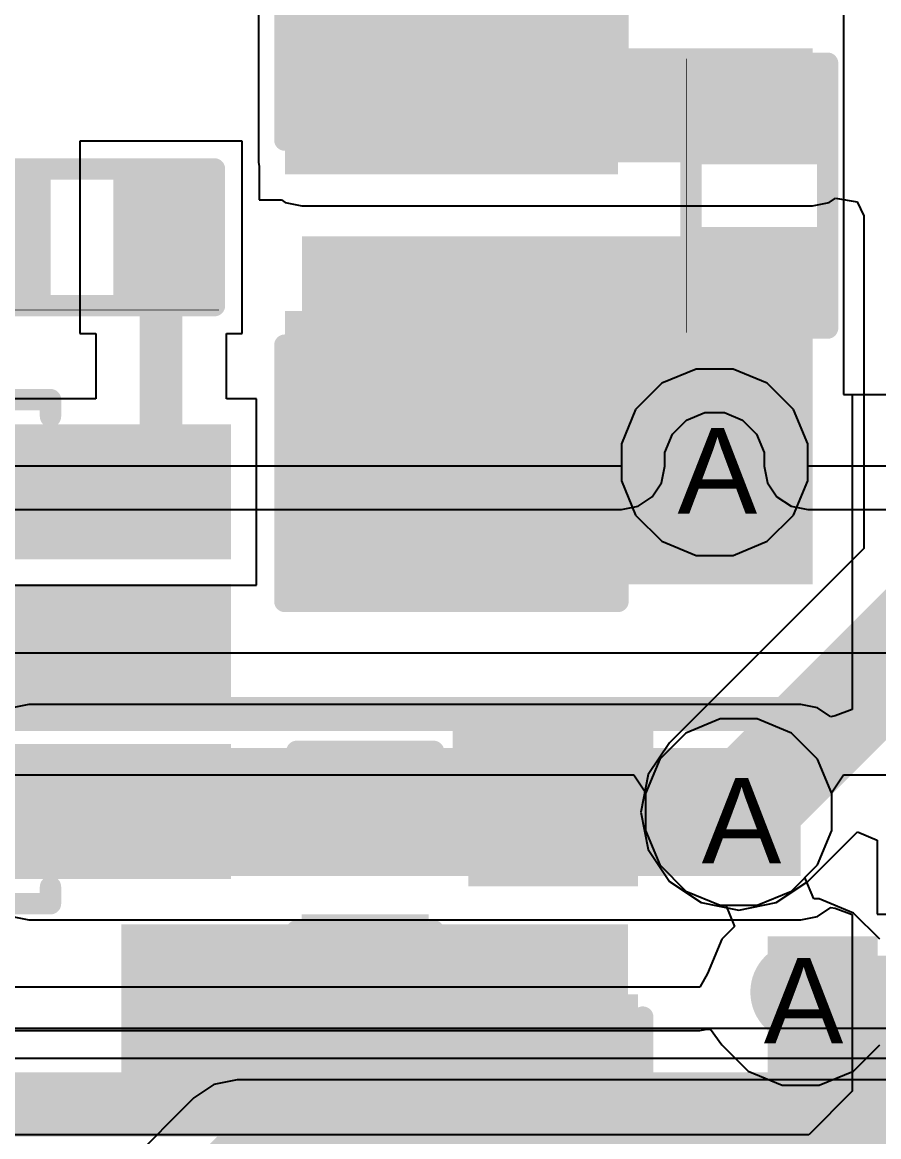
# Model space of a CAD drawing. Header units: inches. Extents: x 0 to 5271, y 0 to 5417.
# Drawn here: x 97.48 to 102.57, y 85.57 to 92.2 of the extents above; entities that cross this region are included whole.
import ezdxf

# ---------------------------------------------------------------- set-up
doc = ezdxf.new("R2010")
doc.units = ezdxf.units.IN
for name, color, linetype in [('Bottom Layer', 5, 'Continuous'), ('Bottom Overlay', 54, 'Continuous'), ('Bottom Paste', 16, 'Continuous'), ('Bottom Solder', 6, 'Continuous'), ('Drill Drawing', 1, 'Continuous'), ('L2_GND1', 16, 'Continuous'), ('L3_SIG1', 76, 'Continuous'), ('L4_PWR', 90, 'Continuous'), ('L5_GND2', 156, 'Continuous'), ('L6_SIG2', 130, 'Continuous'), ('L7_GND3', 216, 'Continuous'), ('Top Layer', 1, 'Continuous'), ('Top Overlay', 2, 'Continuous'), ('Top Paste', 8, 'Continuous'), ('Top Solder', 216, 'Continuous'), ('Via Holes', 16, 'Continuous')]:
    doc.layers.add(name, color=color, linetype=linetype)
doc.styles.add('Arial', font='', dxfattribs={"height": 0.2})
doc.styles.get('Arial').set_extended_font_data('Arial')

# ---------------------------------------------------------------- blocks, each defined once
blk = doc.blocks.new('SOT_23_5_270')
at = {"layer": 'Top Layer'}
for points in [[(-1.85, 1.25), (-0.75, 1.25), (-0.75, 0.65), (-1.85, 0.65)], [(0.75, 1.25), (1.85, 1.25), (1.85, 0.65), (0.75, 0.65)], [(-1.85, 0.3), (-0.75, 0.3), (-0.75, -0.3), (-1.85, -0.3)], [(-1.85, -0.65), (-0.75, -0.65), (-0.75, -1.25), (-1.85, -1.25)], [(0.75, -0.65), (1.85, -0.65), (1.85, -1.25), (0.75, -1.25)]]:
    blk.add_hatch(color=1, dxfattribs=at).paths.add_polyline_path(points)
at = {"layer": 'Top Paste'}
for points in [[(-1.85, 1.25), (-0.75, 1.25), (-0.75, 0.65), (-1.85, 0.65)], [(0.75, 1.25), (1.85, 1.25), (1.85, 0.65), (0.75, 0.65)], [(-1.85, 0.3), (-0.75, 0.3), (-0.75, -0.3), (-1.85, -0.3)], [(-1.85, -0.65), (-0.75, -0.65), (-0.75, -1.25), (-1.85, -1.25)], [(0.75, -0.65), (1.85, -0.65), (1.85, -1.25), (0.75, -1.25)]]:
    blk.add_hatch(color=8, dxfattribs=at).paths.add_polyline_path(points)
at = {"layer": 'Top Solder'}
for points in [[(-1.9516, 1.3516), (-0.6484, 1.3516), (-0.6484, 0.5484), (-1.9516, 0.5484)], [(0.6484, 1.3516), (1.9516, 1.3516), (1.9516, 0.5484), (0.6484, 0.5484)], [(-1.9516, 0.4016), (-0.6484, 0.4016), (-0.6484, -0.4016), (-1.9516, -0.4016)], [(-1.9516, -0.5484), (-0.6484, -0.5484), (-0.6484, -1.3516), (-1.9516, -1.3516)], [(0.6484, -0.5484), (1.9516, -0.5484), (1.9516, -1.3516), (0.6484, -1.3516)]]:
    blk.add_hatch(color=216, dxfattribs=at).paths.add_polyline_path(points)
at = {"layer": 'Top Overlay'}
for points in [[(0.8736, 1.4986, 0.127, 0.127, 0), (-0.879, 1.4986, 0.127, 0.127, 0)], [(-0.879, 1.4986, 0.127, 0.127, 0), (-0.879, 1.3986, 0.127, 0.127, 0)], [(0.8736, 1.4986, 0.127, 0.127, 0), (0.8736, 1.3986, 0.127, 0.127, 0)], [(-2.0066, 0.9398, 0.127, 0.127, 0), (-2.1336, 1.0668, 0.127, 0.127, 0)], [(-2.1336, 1.0668, 0.127, 0.127, 0), (-2.1336, 0.8128, 0.127, 0.127, 0)], [(-2.0066, 0.9398, 0.127, 0.127, 0), (-2.1336, 0.8128, 0.127, 0.127, 0)], [(0.88, 0.44, 0.127, 0.127, 0), (0.88, -0.418, 0.127, 0.127, 0)], [(-0.879, -1.3986, 0.127, 0.127, 0), (-0.879, -1.4986, 0.127, 0.127, 0)], [(0.8736, -1.3986, 0.127, 0.127, 0), (0.8736, -1.4986, 0.127, 0.127, 0)], [(0.8736, -1.4986, 0.127, 0.127, 0), (-0.879, -1.4986, 0.127, 0.127, 0)]]:
    blk.add_lwpolyline(points, format="xyseb", dxfattribs=at)
for points in [[(-0.9108, 1.4986, 0.0635, 0.0635, 1), (-0.8473, 1.4986, 0.0635, 0.0635, 1)], [(-0.9108, 1.4986, 0.0635, 0.0635, 1), (-0.8473, 1.4986, 0.0635, 0.0635, 1)], [(0.8418, 1.4986, 0.0635, 0.0635, 1), (0.9053, 1.4986, 0.0635, 0.0635, 1)], [(0.8418, 1.4986, 0.0635, 0.0635, 1), (0.9053, 1.4986, 0.0635, 0.0635, 1)], [(-0.9108, 1.3986, 0.0635, 0.0635, 1), (-0.8473, 1.3986, 0.0635, 0.0635, 1)], [(0.8418, 1.3986, 0.0635, 0.0635, 1), (0.9053, 1.3986, 0.0635, 0.0635, 1)], [(-2.1654, 1.0668, 0.0635, 0.0635, 1), (-2.1019, 1.0668, 0.0635, 0.0635, 1)], [(-2.1654, 1.0668, 0.0635, 0.0635, 1), (-2.1019, 1.0668, 0.0635, 0.0635, 1)], [(-2.0384, 0.9398, 0.0635, 0.0635, 1), (-1.9749, 0.9398, 0.0635, 0.0635, 1)], [(-2.0384, 0.9398, 0.0635, 0.0635, 1), (-1.9749, 0.9398, 0.0635, 0.0635, 1)], [(-2.1654, 0.8128, 0.0635, 0.0635, 1), (-2.1019, 0.8128, 0.0635, 0.0635, 1)], [(-2.1654, 0.8128, 0.0635, 0.0635, 1), (-2.1019, 0.8128, 0.0635, 0.0635, 1)], [(0.8482, 0.44, 0.0635, 0.0635, 1), (0.9117, 0.44, 0.0635, 0.0635, 1)], [(0.8482, -0.418, 0.0635, 0.0635, 1), (0.9117, -0.418, 0.0635, 0.0635, 1)], [(-0.9108, -1.3986, 0.0635, 0.0635, 1), (-0.8473, -1.3986, 0.0635, 0.0635, 1)], [(0.8418, -1.3986, 0.0635, 0.0635, 1), (0.9053, -1.3986, 0.0635, 0.0635, 1)], [(-0.9108, -1.4986, 0.0635, 0.0635, 1), (-0.8473, -1.4986, 0.0635, 0.0635, 1)], [(-0.9108, -1.4986, 0.0635, 0.0635, 1), (-0.8473, -1.4986, 0.0635, 0.0635, 1)], [(0.8418, -1.4986, 0.0635, 0.0635, 1), (0.9053, -1.4986, 0.0635, 0.0635, 1)], [(0.8418, -1.4986, 0.0635, 0.0635, 1), (0.9053, -1.4986, 0.0635, 0.0635, 1)]]:
    blk.add_lwpolyline(points, format="xyseb", close=True, dxfattribs=at)
blk = doc.blocks.new('RES_0402_278')
at = {"layer": 'Top Layer'}
for points in [[(-0.6985, -0.3175), (-0.6985, 0.3175), (-0.2413, 0.3175), (-0.2413, -0.3175)], [(0.2413, -0.3175), (0.2413, 0.3175), (0.6985, 0.3175), (0.6985, -0.3175)]]:
    blk.add_hatch(color=1, dxfattribs=at).paths.add_polyline_path(points)
at = {"layer": 'Top Paste'}
for points in [[(-0.6985, -0.3175), (-0.6985, 0.3175), (-0.2413, 0.3175), (-0.2413, -0.3175)], [(0.2413, -0.3175), (0.2413, 0.3175), (0.6985, 0.3175), (0.6985, -0.3175)]]:
    blk.add_hatch(color=8, dxfattribs=at).paths.add_polyline_path(points)
at = {"layer": 'Top Solder'}
for points in [[(-0.7535, -0.3725), (-0.7535, 0.3725), (-0.1863, 0.3725), (-0.1863, -0.3725)], [(0.1863, -0.3725), (0.1863, 0.3725), (0.7535, 0.3725), (0.7535, -0.3725)]]:
    blk.add_hatch(color=216, dxfattribs=at).paths.add_polyline_path(points)
at = {"layer": 'Top Overlay'}
for points in [[(-0.7874, -0.4064, 0.127, 0.127, 0), (-0.7874, 0.4064, 0.127, 0.127, 0)], [(-0.7874, 0.4064, 0.127, 0.127, 0), (0.7874, 0.4064, 0.127, 0.127, 0)], [(0.7874, -0.4064, 0.127, 0.127, 0), (0.7874, 0.4064, 0.127, 0.127, 0)], [(-0.7874, -0.4064, 0.127, 0.127, 0), (0.7874, -0.4064, 0.127, 0.127, 0)], [(-0.8128, -0.4318, 0.00323, 0.00323, 0), (0.8128, -0.4318, 0.00323, 0.00323, 0)]]:
    blk.add_lwpolyline(points, format="xyseb", dxfattribs=at)
for points in [[(-0.8191, 0.4064, 0.0635, 0.0635, 1), (-0.7556, 0.4064, 0.0635, 0.0635, 1)], [(-0.8191, 0.4064, 0.0635, 0.0635, 1), (-0.7556, 0.4064, 0.0635, 0.0635, 1)], [(0.7557, 0.4064, 0.0635, 0.0635, 1), (0.8192, 0.4064, 0.0635, 0.0635, 1)], [(0.7557, 0.4064, 0.0635, 0.0635, 1), (0.8192, 0.4064, 0.0635, 0.0635, 1)], [(-0.8191, -0.4064, 0.0635, 0.0635, 1), (-0.7556, -0.4064, 0.0635, 0.0635, 1)], [(-0.8191, -0.4064, 0.0635, 0.0635, 1), (-0.7556, -0.4064, 0.0635, 0.0635, 1)], [(0.7557, -0.4064, 0.0635, 0.0635, 1), (0.8192, -0.4064, 0.0635, 0.0635, 1)], [(0.7557, -0.4064, 0.0635, 0.0635, 1), (0.8192, -0.4064, 0.0635, 0.0635, 1)], [(-0.8136, -0.4318, 0.00161, 0.00161, 1), (-0.812, -0.4318, 0.00161, 0.00161, 1)], [(0.812, -0.4318, 0.00161, 0.00161, 1), (0.8136, -0.4318, 0.00161, 0.00161, 1)]]:
    blk.add_lwpolyline(points, format="xyseb", close=True, dxfattribs=at)
blk = doc.blocks.new('CAP_0402_321')
at = {"layer": 'Top Layer'}
for points in [[(-0.6985, -0.3175), (-0.6985, 0.3175), (-0.2413, 0.3175), (-0.2413, -0.3175)], [(0.2413, -0.3175), (0.2413, 0.3175), (0.6985, 0.3175), (0.6985, -0.3175)]]:
    blk.add_hatch(color=1, dxfattribs=at).paths.add_polyline_path(points)
at = {"layer": 'Top Paste'}
for points in [[(-0.6985, -0.3175), (-0.6985, 0.3175), (-0.2413, 0.3175), (-0.2413, -0.3175)], [(0.2413, -0.3175), (0.2413, 0.3175), (0.6985, 0.3175), (0.6985, -0.3175)]]:
    blk.add_hatch(color=8, dxfattribs=at).paths.add_polyline_path(points)
at = {"layer": 'Top Solder'}
for points in [[(-0.7585, -0.3775), (-0.7585, 0.3775), (-0.1813, 0.3775), (-0.1813, -0.3775)], [(0.1813, -0.3775), (0.1813, 0.3775), (0.7585, 0.3775), (0.7585, -0.3775)]]:
    blk.add_hatch(color=216, dxfattribs=at).paths.add_polyline_path(points)
at = {"layer": 'Top Overlay'}
for points in [[(-0.7874, 0.4064, 0.127, 0.127, 0), (-0.2794, 0.4064, 0.127, 0.127, 0)], [(-0.7874, 0.4064, 0.127, 0.127, 0), (-0.7874, -0.4064, 0.127, 0.127, 0)], [(0.2794, 0.4064, 0.127, 0.127, 0), (0.7874, 0.4064, 0.127, 0.127, 0)], [(0.7874, 0.4064, 0.127, 0.127, 0), (0.7874, -0.4064, 0.127, 0.127, 0)], [(-0.7874, -0.4064, 0.127, 0.127, 0), (-0.2794, -0.4064, 0.127, 0.127, 0)], [(0.2794, -0.4064, 0.127, 0.127, 0), (0.7874, -0.4064, 0.127, 0.127, 0)]]:
    blk.add_lwpolyline(points, format="xyseb", dxfattribs=at)
for points in [[(-0.8192, 0.4064, 0.0635, 0.0635, 1), (-0.7557, 0.4064, 0.0635, 0.0635, 1)], [(-0.8192, 0.4064, 0.0635, 0.0635, 1), (-0.7557, 0.4064, 0.0635, 0.0635, 1)], [(-0.3112, 0.4064, 0.0635, 0.0635, 1), (-0.2477, 0.4064, 0.0635, 0.0635, 1)], [(0.2476, 0.4064, 0.0635, 0.0635, 1), (0.3111, 0.4064, 0.0635, 0.0635, 1)], [(0.7556, 0.4064, 0.0635, 0.0635, 1), (0.8191, 0.4064, 0.0635, 0.0635, 1)], [(0.7556, 0.4064, 0.0635, 0.0635, 1), (0.8191, 0.4064, 0.0635, 0.0635, 1)], [(-0.8192, -0.4064, 0.0635, 0.0635, 1), (-0.7557, -0.4064, 0.0635, 0.0635, 1)], [(-0.8192, -0.4064, 0.0635, 0.0635, 1), (-0.7557, -0.4064, 0.0635, 0.0635, 1)], [(-0.3112, -0.4064, 0.0635, 0.0635, 1), (-0.2477, -0.4064, 0.0635, 0.0635, 1)], [(0.2476, -0.4064, 0.0635, 0.0635, 1), (0.3111, -0.4064, 0.0635, 0.0635, 1)], [(0.7556, -0.4064, 0.0635, 0.0635, 1), (0.8191, -0.4064, 0.0635, 0.0635, 1)], [(0.7556, -0.4064, 0.0635, 0.0635, 1), (0.8191, -0.4064, 0.0635, 0.0635, 1)]]:
    blk.add_lwpolyline(points, format="xyseb", close=True, dxfattribs=at)
blk = doc.blocks.new('C___0603_322')
at = {"layer": 'Top Layer'}
for points in [[(-0.381, 0.4445), (-0.381, -0.4445), (-1.143, -0.4445), (-1.143, 0.4445)], [(1.143, 0.4445), (1.143, -0.4445), (0.381, -0.4445), (0.381, 0.4445)]]:
    blk.add_hatch(color=1, dxfattribs=at).paths.add_polyline_path(points)
at = {"layer": 'Top Paste'}
for points in [[(-0.381, 0.4445), (-0.381, -0.4445), (-1.143, -0.4445), (-1.143, 0.4445)], [(1.143, 0.4445), (1.143, -0.4445), (0.381, -0.4445), (0.381, 0.4445)]]:
    blk.add_hatch(color=8, dxfattribs=at).paths.add_polyline_path(points)
at = {"layer": 'Top Solder'}
for points in [[(-0.321, 0.5045), (-0.321, -0.5045), (-1.203, -0.5045), (-1.203, 0.5045)], [(1.203, 0.5045), (1.203, -0.5045), (0.321, -0.5045), (0.321, 0.5045)]]:
    blk.add_hatch(color=216, dxfattribs=at).paths.add_polyline_path(points)
at = {"layer": 'Top Overlay'}
for points in [[(-1.2446, 0.5334, 0.127, 0.127, 0), (-0.4572, 0.5334, 0.127, 0.127, 0)], [(-1.2446, 0.5334, 0.127, 0.127, 0), (-1.2446, -0.5334, 0.127, 0.127, 0)], [(0.4572, 0.5334, 0.127, 0.127, 0), (1.2446, 0.5334, 0.127, 0.127, 0)], [(1.2446, 0.5334, 0.127, 0.127, 0), (1.2446, -0.5334, 0.127, 0.127, 0)], [(-1.2446, -0.5334, 0.127, 0.127, 0), (-0.4572, -0.5334, 0.127, 0.127, 0)], [(0.4572, -0.5334, 0.127, 0.127, 0), (1.2446, -0.5334, 0.127, 0.127, 0)]]:
    blk.add_lwpolyline(points, format="xyseb", dxfattribs=at)
for points in [[(-1.2763, 0.5334, 0.0635, 0.0635, 1), (-1.2128, 0.5334, 0.0635, 0.0635, 1)], [(-1.2763, 0.5334, 0.0635, 0.0635, 1), (-1.2128, 0.5334, 0.0635, 0.0635, 1)], [(-0.4889, 0.5334, 0.0635, 0.0635, 1), (-0.4254, 0.5334, 0.0635, 0.0635, 1)], [(0.4255, 0.5334, 0.0635, 0.0635, 1), (0.489, 0.5334, 0.0635, 0.0635, 1)], [(1.2129, 0.5334, 0.0635, 0.0635, 1), (1.2764, 0.5334, 0.0635, 0.0635, 1)], [(1.2129, 0.5334, 0.0635, 0.0635, 1), (1.2764, 0.5334, 0.0635, 0.0635, 1)], [(-1.2763, -0.5334, 0.0635, 0.0635, 1), (-1.2128, -0.5334, 0.0635, 0.0635, 1)], [(-1.2763, -0.5334, 0.0635, 0.0635, 1), (-1.2128, -0.5334, 0.0635, 0.0635, 1)], [(-0.4889, -0.5334, 0.0635, 0.0635, 1), (-0.4254, -0.5334, 0.0635, 0.0635, 1)], [(0.4255, -0.5334, 0.0635, 0.0635, 1), (0.489, -0.5334, 0.0635, 0.0635, 1)], [(1.2129, -0.5334, 0.0635, 0.0635, 1), (1.2764, -0.5334, 0.0635, 0.0635, 1)], [(1.2129, -0.5334, 0.0635, 0.0635, 1), (1.2764, -0.5334, 0.0635, 0.0635, 1)]]:
    blk.add_lwpolyline(points, format="xyseb", close=True, dxfattribs=at)
blk = doc.blocks.new('RES_0402_B_488')
at = {"layer": 'Bottom Layer'}
for points in [[(-0.2413, 0.3175), (-0.2413, -0.3175), (-0.6985, -0.3175), (-0.6985, 0.3175)], [(0.6985, 0.3175), (0.6985, -0.3175), (0.2413, -0.3175), (0.2413, 0.3175)]]:
    blk.add_hatch(color=5, dxfattribs=at).paths.add_polyline_path(points)
at = {"layer": 'Bottom Paste'}
for points in [[(-0.2413, 0.3175), (-0.2413, -0.3175), (-0.6985, -0.3175), (-0.6985, 0.3175)], [(0.6985, 0.3175), (0.6985, -0.3175), (0.2413, -0.3175), (0.2413, 0.3175)]]:
    blk.add_hatch(color=16, dxfattribs=at).paths.add_polyline_path(points)
at = {"layer": 'Bottom Solder'}
for points in [[(-0.1863, 0.3725), (-0.1863, -0.3725), (-0.7535, -0.3725), (-0.7535, 0.3725)], [(0.7535, 0.3725), (0.7535, -0.3725), (0.1863, -0.3725), (0.1863, 0.3725)]]:
    blk.add_hatch(color=6, dxfattribs=at).paths.add_polyline_path(points)
at = {"layer": 'Bottom Overlay'}
for points in [[(-0.7874, 0.4064, 0.127, 0.127, 0), (0.7874, 0.4064, 0.127, 0.127, 0)], [(-0.7874, 0.4064, 0.127, 0.127, 0), (-0.7874, -0.4064, 0.127, 0.127, 0)], [(0.7874, 0.4064, 0.127, 0.127, 0), (0.7874, -0.4064, 0.127, 0.127, 0)], [(-0.8128, 0.4318, 0.00323, 0.00323, 0), (0.8128, 0.4318, 0.00323, 0.00323, 0)], [(-0.7874, -0.4064, 0.127, 0.127, 0), (0.7874, -0.4064, 0.127, 0.127, 0)]]:
    blk.add_lwpolyline(points, format="xyseb", dxfattribs=at)
for points in [[(-0.8192, 0.4064, 0.0635, 0.0635, 1), (-0.7557, 0.4064, 0.0635, 0.0635, 1)], [(-0.8192, 0.4064, 0.0635, 0.0635, 1), (-0.7557, 0.4064, 0.0635, 0.0635, 1)], [(0.7556, 0.4064, 0.0635, 0.0635, 1), (0.8191, 0.4064, 0.0635, 0.0635, 1)], [(0.7556, 0.4064, 0.0635, 0.0635, 1), (0.8191, 0.4064, 0.0635, 0.0635, 1)], [(-0.8136, 0.4318, 0.00161, 0.00161, 1), (-0.812, 0.4318, 0.00161, 0.00161, 1)], [(0.812, 0.4318, 0.00161, 0.00161, 1), (0.8136, 0.4318, 0.00161, 0.00161, 1)], [(-0.8192, -0.4064, 0.0635, 0.0635, 1), (-0.7557, -0.4064, 0.0635, 0.0635, 1)], [(-0.8192, -0.4064, 0.0635, 0.0635, 1), (-0.7557, -0.4064, 0.0635, 0.0635, 1)], [(0.7556, -0.4064, 0.0635, 0.0635, 1), (0.8191, -0.4064, 0.0635, 0.0635, 1)], [(0.7556, -0.4064, 0.0635, 0.0635, 1), (0.8191, -0.4064, 0.0635, 0.0635, 1)]]:
    blk.add_lwpolyline(points, format="xyseb", close=True, dxfattribs=at)
blk = doc.blocks.new('CAP_1206_B_633')
at = {"layer": 'Bottom Layer'}
for points in [[(-2.032, 0.889), (-0.508, 0.889), (-0.508, -0.889), (-2.032, -0.889)], [(0.508, 0.889), (2.032, 0.889), (2.032, -0.889), (0.508, -0.889)]]:
    blk.add_hatch(color=5, dxfattribs=at).paths.add_polyline_path(points)
at = {"layer": 'Bottom Paste'}
for points in [[(-2.032, 0.889), (-0.508, 0.889), (-0.508, -0.889), (-2.032, -0.889)], [(0.508, 0.889), (2.032, 0.889), (2.032, -0.889), (0.508, -0.889)]]:
    blk.add_hatch(color=16, dxfattribs=at).paths.add_polyline_path(points)
at = {"layer": 'Bottom Solder'}
for points in [[(-2.1336, 0.9906), (-0.4064, 0.9906), (-0.4064, -0.9906), (-2.1336, -0.9906)], [(0.4064, 0.9906), (2.1336, 0.9906), (2.1336, -0.9906), (0.4064, -0.9906)]]:
    blk.add_hatch(color=6, dxfattribs=at).paths.add_polyline_path(points)
at = {"layer": 'Bottom Overlay'}
for points in [[(-2.1336, 0.9906, 0.127, 0.127, 0), (-2.1336, -0.9906, 0.127, 0.127, 0)], [(-2.1336, 0.9906, 0.127, 0.127, 0), (-0.6096, 0.9906, 0.127, 0.127, 0)], [(0.6096, 0.9906, 0.127, 0.127, 0), (2.1336, 0.9906, 0.127, 0.127, 0)], [(2.1336, 0.9906, 0.127, 0.127, 0), (2.1336, -0.9906, 0.127, 0.127, 0)], [(-2.1336, -0.9906, 0.127, 0.127, 0), (-0.6096, -0.9906, 0.127, 0.127, 0)], [(0.6096, -0.9906, 0.127, 0.127, 0), (2.1336, -0.9906, 0.127, 0.127, 0)]]:
    blk.add_lwpolyline(points, format="xyseb", dxfattribs=at)
for points in [[(-2.1654, 0.9906, 0.0635, 0.0635, 1), (-2.1019, 0.9906, 0.0635, 0.0635, 1)], [(-2.1654, 0.9906, 0.0635, 0.0635, 1), (-2.1019, 0.9906, 0.0635, 0.0635, 1)], [(-0.6414, 0.9906, 0.0635, 0.0635, 1), (-0.5779, 0.9906, 0.0635, 0.0635, 1)], [(0.5778, 0.9906, 0.0635, 0.0635, 1), (0.6413, 0.9906, 0.0635, 0.0635, 1)], [(2.1018, 0.9906, 0.0635, 0.0635, 1), (2.1653, 0.9906, 0.0635, 0.0635, 1)], [(2.1018, 0.9906, 0.0635, 0.0635, 1), (2.1653, 0.9906, 0.0635, 0.0635, 1)], [(-2.1654, -0.9906, 0.0635, 0.0635, 1), (-2.1019, -0.9906, 0.0635, 0.0635, 1)], [(-2.1654, -0.9906, 0.0635, 0.0635, 1), (-2.1019, -0.9906, 0.0635, 0.0635, 1)], [(-0.6414, -0.9906, 0.0635, 0.0635, 1), (-0.5779, -0.9906, 0.0635, 0.0635, 1)], [(0.5778, -0.9906, 0.0635, 0.0635, 1), (0.6413, -0.9906, 0.0635, 0.0635, 1)], [(2.1018, -0.9906, 0.0635, 0.0635, 1), (2.1653, -0.9906, 0.0635, 0.0635, 1)], [(2.1018, -0.9906, 0.0635, 0.0635, 1), (2.1653, -0.9906, 0.0635, 0.0635, 1)]]:
    blk.add_lwpolyline(points, format="xyseb", close=True, dxfattribs=at)

msp = doc.modelspace()

# ---------------------------------------------------------------- hatches: boundary and pattern name
at = {"layer": 'Bottom Layer'}
for points in [[(99.141, 91.3666), (100.919, 91.3666), (100.919, 94.901), (99.141, 94.901)], [(100.03, 91.3666), (102.1785, 91.3666), (102.1785, 92.0445), (100.03, 92.0445)], [(99.141, 88.8568), (102.1785, 88.8568), (102.1785, 90.9269), (99.141, 90.9269)], [(100.03, 89.8828), (100.03, 89.2818), (101.5951, 89.2818), (101.5951, 89.8828)], [(101.9118, 85.6915), (102.5652, 85.6915), (102.5652, 86.7635), (101.9118, 86.7635)], [(104.6239, 85.6915), (104.6239, 86.6491), (101.9118, 86.6491), (101.9118, 85.6915)]]:
    msp.add_hatch(color=5, dxfattribs=at).paths.add_polyline_path(points)
h = msp.add_hatch(color=5, dxfattribs=at)
edge = h.paths.add_edge_path()
edge.add_arc((101.5951, 89.5828), 0.3, 0, 360)
h = msp.add_hatch(color=5, dxfattribs=at)
edge = h.paths.add_edge_path()
edge.add_arc((101.7386, 87.503), 0.3, 0, 360)
h = msp.add_hatch(color=5, dxfattribs=at)
edge = h.paths.add_edge_path()
edge.add_arc((102.1078, 86.4324), 0.3, 0, 360)
at = {"layer": 'L2_GND1'}
h = msp.add_hatch(color=16, dxfattribs=at)
edge = h.paths.add_edge_path()
edge.add_arc((101.5951, 89.5828), 0.3, 0, 360)
h = msp.add_hatch(color=16, dxfattribs=at)
edge = h.paths.add_edge_path()
edge.add_arc((101.7386, 87.503), 0.3, 0, 360)
h = msp.add_hatch(color=16, dxfattribs=at)
edge = h.paths.add_edge_path()
edge.add_arc((102.1078, 86.4324), 0.3, 0, 360)
at = {"layer": 'L3_SIG1'}
h = msp.add_hatch(color=76, dxfattribs=at)
edge = h.paths.add_edge_path()
edge.add_arc((101.5951, 89.5828), 0.3, 0, 360)
h = msp.add_hatch(color=76, dxfattribs=at)
edge = h.paths.add_edge_path()
edge.add_arc((101.7386, 87.503), 0.3, 0, 360)
h = msp.add_hatch(color=76, dxfattribs=at)
edge = h.paths.add_edge_path()
edge.add_arc((102.1078, 86.4324), 0.3, 0, 360)
at = {"layer": 'L4_PWR'}
h = msp.add_hatch(color=90, dxfattribs=at)
edge = h.paths.add_edge_path()
edge.add_arc((101.5951, 89.5828), 0.3, 0, 360)
h = msp.add_hatch(color=90, dxfattribs=at)
edge = h.paths.add_edge_path()
edge.add_arc((101.7386, 87.503), 0.3, 0, 360)
h = msp.add_hatch(color=90, dxfattribs=at)
edge = h.paths.add_edge_path()
edge.add_arc((102.1078, 86.4324), 0.3, 0, 360)
at = {"layer": 'L5_GND2'}
h = msp.add_hatch(color=156, dxfattribs=at)
edge = h.paths.add_edge_path()
edge.add_arc((101.5951, 89.5828), 0.3, 0, 360)
h = msp.add_hatch(color=156, dxfattribs=at)
edge = h.paths.add_edge_path()
edge.add_arc((101.7386, 87.503), 0.3, 0, 360)
h = msp.add_hatch(color=156, dxfattribs=at)
edge = h.paths.add_edge_path()
edge.add_arc((102.1078, 86.4324), 0.3, 0, 360)
at = {"layer": 'L6_SIG2'}
h = msp.add_hatch(color=130, dxfattribs=at)
edge = h.paths.add_edge_path()
edge.add_arc((101.5951, 89.5828), 0.3, 0, 360)
h = msp.add_hatch(color=130, dxfattribs=at)
edge = h.paths.add_edge_path()
edge.add_arc((101.7386, 87.503), 0.3, 0, 360)
h = msp.add_hatch(color=130, dxfattribs=at)
edge = h.paths.add_edge_path()
edge.add_arc((102.1078, 86.4324), 0.3, 0, 360)
at = {"layer": 'L7_GND3'}
h = msp.add_hatch(color=216, dxfattribs=at)
edge = h.paths.add_edge_path()
edge.add_arc((101.5951, 89.5828), 0.3, 0, 360)
h = msp.add_hatch(color=216, dxfattribs=at)
edge = h.paths.add_edge_path()
edge.add_arc((101.7386, 87.503), 0.3, 0, 360)
h = msp.add_hatch(color=216, dxfattribs=at)
edge = h.paths.add_edge_path()
edge.add_arc((102.1078, 86.4324), 0.3, 0, 360)
at = {"layer": 'Top Layer'}
h = msp.add_hatch(color=1, dxfattribs=at)
edge = h.paths.add_edge_path()
edge.add_arc((101.5951, 89.5828), 0.3, 0, 360)
for points in [[(97.5166, 87.122), (102.1078, 87.122), (102.1078, 87.884), (97.5166, 87.884)], [(98.0666, 85.598), (101.0793, 85.598), (101.0793, 86.8352), (98.0666, 86.8352)]]:
    msp.add_hatch(color=1, dxfattribs=at).paths.add_polyline_path(points)
h = msp.add_hatch(color=1, dxfattribs=at)
edge = h.paths.add_edge_path()
edge.add_arc((101.7386, 87.503), 0.3, 0, 360)
h = msp.add_hatch(color=1, dxfattribs=at)
edge = h.paths.add_edge_path()
edge.add_arc((102.1078, 86.4324), 0.3, 0, 360)
at = {"layer": 'Via Holes'}
h = msp.add_hatch(color=7, dxfattribs=at)
edge = h.paths.add_edge_path()
edge.add_arc((101.5951, 89.5828), 0.15, 0, 360)
h = msp.add_hatch(color=7, dxfattribs=at)
edge = h.paths.add_edge_path()
edge.add_arc((101.7386, 87.503), 0.15, 0, 360)
h = msp.add_hatch(color=7, dxfattribs=at)
edge = h.paths.add_edge_path()
edge.add_arc((102.1078, 86.4324), 0.15, 0, 360)

# ---------------------------------------------------------------- linework, layer by layer
at = {"layer": 'Bottom Layer'}
for p, q in [((98.882, 93.3781), (98.882, 91.3666)), ((98.882, 91.3666), (98.887, 91.3416)), ((98.887, 91.3416), (98.887, 91.1428)), ((98.887, 91.1428), (99.0189, 91.1428)), ((99.0189, 91.1428), (99.0419, 91.1274)), ((99.0419, 91.1274), (99.141, 91.1077)), ((102.1785, 91.1077), (102.2776, 91.1274)), ((102.2776, 91.1274), (102.3152, 91.1525)), ((102.3152, 91.1525), (102.4441, 91.1305)), ((102.4441, 91.1305), (102.482, 91.049)), ((99.141, 91.1077), (102.1785, 91.1077)), ((102.482, 91.049), (102.482, 89.0704)), ((102.482, 89.0704), (101.3265, 87.915)), ((101.3265, 87.915), (101.2002, 87.726)), ((101.2002, 87.726), (101.1559, 87.503)), ((101.1559, 87.503), (101.2002, 87.28)), ((102.1506, 87.091), (102.4443, 87.3847)), ((102.4443, 87.3847), (102.5617, 87.3361)), ((102.5617, 87.3361), (102.5617, 86.8951)), ((101.2002, 87.28), (101.3265, 87.091)), ((101.3265, 87.091), (101.5156, 86.9647)), ((101.9616, 86.9647), (102.1506, 87.091)), ((101.5156, 86.9647), (101.7386, 86.9203)), ((101.7386, 86.9203), (101.9616, 86.9647)), ((102.5617, 86.8951), (103.463, 86.8951))]:
    msp.add_line(p, q, dxfattribs=at)
msp.add_lwpolyline([(101.7386, 87.503, 0.635, 0.635, 0), (103.0647, 88.8291, 0.635, 0.635, 0)], format="xyseb", dxfattribs=at)
msp.add_lwpolyline([(101.5798, 87.503, 0.3175, 0.3175, 1), (101.8973, 87.503, 0.3175, 0.3175, 1)], format="xyseb", close=True, dxfattribs=at)
at = {"layer": 'L2_GND1'}
for p, q in [((101.4849, 90.1368), (101.2813, 90.0525)), ((101.7053, 90.1368), (101.4849, 90.1368)), ((101.9089, 90.0525), (101.7053, 90.1368)), ((101.2813, 90.0525), (101.1255, 89.8966)), ((102.0648, 89.8966), (101.9089, 90.0525)), ((101.1255, 89.8966), (101.0411, 89.693)), ((101.428, 89.8329), (101.5364, 89.8778)), ((101.5364, 89.8778), (101.6538, 89.8778)), ((101.6538, 89.8778), (101.7622, 89.8329)), ((102.1491, 89.693), (102.0648, 89.8966)), ((101.345, 89.7499), (101.428, 89.8329)), ((101.7622, 89.8329), (101.8452, 89.7499)), ((101.3001, 89.6415), (101.345, 89.7499)), ((101.8452, 89.7499), (101.8901, 89.6415)), ((101.0411, 89.693), (101.0411, 89.5604)), ((102.1491, 89.5604), (102.1491, 89.693)), ((101.3001, 89.5604), (101.3001, 89.6415)), ((101.8901, 89.6415), (101.8901, 89.5604)), ((101.0411, 89.5604), (96.9324, 89.5604)), ((101.2804, 89.4613), (101.3001, 89.5604)), ((101.8901, 89.5604), (101.9099, 89.4613)), ((105.5629, 89.5604), (102.1491, 89.5604)), ((101.2242, 89.3773), (101.2804, 89.4613)), ((101.9099, 89.4613), (101.966, 89.3773)), ((101.1402, 89.3211), (101.2242, 89.3773)), ((101.966, 89.3773), (102.05, 89.3211)), ((96.9957, 89.3014), (101.0411, 89.3014)), ((101.0411, 89.3014), (101.1402, 89.3211)), ((102.05, 89.3211), (102.1491, 89.3014)), ((102.1491, 89.3014), (105.5629, 89.3014)), ((101.6284, 88.057), (101.4248, 87.9727)), ((101.8488, 88.057), (101.6284, 88.057)), ((102.0524, 87.9727), (101.8488, 88.057)), ((101.4248, 87.9727), (101.2689, 87.8168)), ((102.2082, 87.8168), (102.0524, 87.9727)), ((101.2689, 87.8168), (101.1846, 87.6132)), ((102.2926, 87.6132), (102.2082, 87.8168)), ((101.1846, 87.6132), (101.1846, 87.3928)), ((102.2926, 87.3928), (102.2926, 87.6132)), ((101.1846, 87.3928), (101.2689, 87.1892)), ((102.2082, 87.1892), (102.2926, 87.3928)), ((101.2689, 87.1892), (101.4248, 87.0333)), ((102.0524, 87.0333), (102.2082, 87.1892)), ((101.4248, 87.0333), (101.6284, 86.949)), ((101.8488, 86.949), (102.0524, 87.0333)), ((101.6284, 86.949), (101.8488, 86.949)), ((115.9687, 86.0368), (97.051, 86.0368))]:
    msp.add_line(p, q, dxfattribs=at)
msp.add_lwpolyline([(56.9353, 85.6742, 0.2032, 0.2032, 0), (116.9718, 85.6742, 0.2032, 0.2032, 0)], format="xyseb", dxfattribs=at)
at = {"layer": 'L3_SIG1'}
for p, q in [((101.6284, 88.057), (101.4248, 87.9727)), ((101.8488, 88.057), (101.6284, 88.057)), ((102.0524, 87.9727), (101.8488, 88.057)), ((101.4248, 87.9727), (101.2689, 87.8168)), ((102.2082, 87.8168), (102.0524, 87.9727)), ((101.2689, 87.8168), (101.1846, 87.6132)), ((102.2926, 87.6132), (102.2082, 87.8168)), ((101.1846, 87.6132), (101.1846, 87.3928)), ((102.2926, 87.3928), (102.2926, 87.6132)), ((101.1846, 87.3928), (101.2689, 87.1892)), ((102.2082, 87.1892), (102.2926, 87.3928)), ((101.2689, 87.1892), (101.4248, 87.0333)), ((102.0524, 87.0333), (102.2082, 87.1892)), ((101.4248, 87.0333), (101.6284, 86.949)), ((101.8488, 86.949), (102.0524, 87.0333)), ((101.6284, 86.949), (101.8488, 86.949))]:
    msp.add_line(p, q, dxfattribs=at)
at = {"layer": 'L4_PWR'}
for p, q in [((101.4849, 90.1368), (101.2813, 90.0525)), ((101.7053, 90.1368), (101.4849, 90.1368)), ((101.9089, 90.0525), (101.7053, 90.1368)), ((101.2813, 90.0525), (101.1255, 89.8966)), ((102.0648, 89.8966), (101.9089, 90.0525)), ((101.1255, 89.8966), (101.0411, 89.693)), ((102.1491, 89.693), (102.0648, 89.8966)), ((101.0411, 89.693), (101.0411, 89.4726)), ((102.1491, 89.4726), (102.1491, 89.693)), ((101.0411, 89.4726), (101.1255, 89.269)), ((102.0648, 89.269), (102.1491, 89.4726)), ((101.1255, 89.269), (101.2813, 89.1132)), ((101.9089, 89.1132), (102.0648, 89.269)), ((101.2813, 89.1132), (101.4849, 89.0288)), ((101.7053, 89.0288), (101.9089, 89.1132)), ((101.4849, 89.0288), (101.7053, 89.0288)), ((101.6284, 88.057), (101.4248, 87.9727)), ((101.8488, 88.057), (101.6284, 88.057)), ((102.0524, 87.9727), (101.8488, 88.057)), ((101.4248, 87.9727), (101.2689, 87.8168)), ((102.2082, 87.8168), (102.0524, 87.9727)), ((101.2689, 87.8168), (101.1846, 87.6132)), ((102.2926, 87.6132), (102.2082, 87.8168)), ((101.1846, 87.6132), (101.1846, 87.3928)), ((102.2926, 87.3928), (102.2926, 87.6132)), ((101.1846, 87.3928), (101.2689, 87.1892)), ((102.2082, 87.1892), (102.2926, 87.3928)), ((101.2689, 87.1892), (101.4248, 87.0333)), ((102.1324, 87.1134), (102.2082, 87.1892)), ((102.185, 86.9864), (102.1324, 87.1134)), ((101.4248, 87.0333), (101.6284, 86.949)), ((101.6284, 86.949), (101.6614, 86.949)), ((101.6614, 86.949), (101.714, 86.822)), ((102.218, 86.9864), (102.185, 86.9864)), ((102.4216, 86.902), (102.218, 86.9864)), ((102.5775, 86.7462), (102.4216, 86.902)), ((101.714, 86.822), (101.6382, 86.7462)), ((101.6382, 86.7462), (101.5538, 86.5426)), ((101.5538, 86.5426), (101.5079, 86.4624)), ((99.3538, 86.4624), (97.1952, 86.4624)), ((101.5079, 86.4624), (99.3538, 86.4624)), ((101.5079, 86.4624), (101.5079, 86.4624)), ((101.5079, 86.2034), (101.539, 86.2096)), ((101.539, 86.2096), (101.5707, 86.2111)), ((101.5707, 86.2111), (101.5707, 86.2111)), ((101.5707, 86.2111), (101.6382, 86.1185)), ((97.1952, 86.2034), (101.5079, 86.2034)), ((101.6382, 86.1185), (101.794, 85.9627)), ((102.4216, 85.9627), (102.5775, 86.1185)), ((101.794, 85.9627), (101.9976, 85.8784)), ((102.218, 85.8784), (102.4216, 85.9627)), ((101.9976, 85.8784), (102.218, 85.8784))]:
    msp.add_line(p, q, dxfattribs=at)
at = {"layer": 'L5_GND2'}
for p, q in [((101.6284, 88.057), (101.4248, 87.9727)), ((101.8488, 88.057), (101.6284, 88.057)), ((102.0524, 87.9727), (101.8488, 88.057)), ((101.4248, 87.9727), (101.2689, 87.8168)), ((102.2082, 87.8168), (102.0524, 87.9727)), ((101.2689, 87.8168), (101.1846, 87.6132)), ((102.2926, 87.6132), (102.2082, 87.8168)), ((101.1846, 87.6132), (101.1846, 87.3928)), ((102.2926, 87.3928), (102.2926, 87.6132)), ((101.1846, 87.3928), (101.2689, 87.1892)), ((102.2082, 87.1892), (102.2926, 87.3928)), ((101.2689, 87.1892), (101.4248, 87.0333)), ((102.0524, 87.0333), (102.2082, 87.1892)), ((101.4248, 87.0333), (101.6284, 86.949)), ((101.8488, 86.949), (102.0524, 87.0333)), ((101.6284, 86.949), (101.8488, 86.949)), ((98.6164, 85.8822), (98.4988, 85.8036)), ((98.7552, 85.9098), (98.6164, 85.8822)), ((116.082, 85.9098), (98.7552, 85.9098)), ((98.4988, 85.8036), (96.7029, 84.0077)), ((98.4988, 85.8036), (98.4988, 85.8036))]:
    msp.add_line(p, q, dxfattribs=at)
for points in [[(96.9593, 83.7513, 0.2032, 0.2032, 0), (98.7552, 85.5472, 0.2032, 0.2032, 0)], [(98.7552, 85.5472, 0.2032, 0.2032, 0), (121.3358, 85.5472, 0.2032, 0.2032, 0)]]:
    msp.add_lwpolyline(points, format="xyseb", dxfattribs=at)
msp.add_lwpolyline([(98.7044, 85.5472, 0.1016, 0.1016, 1), (98.806, 85.5472, 0.1016, 0.1016, 1)], format="xyseb", close=True, dxfattribs=at)
msp.add_lwpolyline([(98.7044, 85.5472, 0.1016, 0.1016, 1), (98.806, 85.5472, 0.1016, 0.1016, 1)], format="xyseb", close=True, dxfattribs=at)
at = {"layer": 'L6_SIG2'}
for p, q in [((106.8336, 88.4485), (96.1483, 88.4485)), ((97.0125, 87.7234), (101.1159, 87.7234)), ((101.1159, 87.7234), (101.1865, 87.6178)), ((102.2907, 87.6178), (102.3612, 87.7234)), ((102.3612, 87.7234), (106.6835, 87.7234)), ((101.1865, 87.6178), (101.1846, 87.6132)), ((101.1846, 87.6132), (101.1846, 87.3928)), ((102.2926, 87.6132), (102.2907, 87.6178)), ((102.2926, 87.3928), (102.2926, 87.6132)), ((101.1846, 87.3928), (101.2689, 87.1892)), ((102.2082, 87.1892), (102.2926, 87.3928)), ((101.2689, 87.1892), (101.4248, 87.0333)), ((102.0524, 87.0333), (102.2082, 87.1892)), ((101.4248, 87.0333), (101.6284, 86.949)), ((101.8488, 86.949), (102.0524, 87.0333)), ((101.6284, 86.949), (101.8488, 86.949)), ((107.4056, 86.2155), (97.174, 86.2155))]:
    msp.add_line(p, q, dxfattribs=at)
for points in [[(96.1483, 88.086, 0.2032, 0.2032, 0), (106.8336, 88.086, 0.2032, 0.2032, 0)], [(97.0239, 85.853, 0.2032, 0.2032, 0), (115.9958, 85.853, 0.2032, 0.2032, 0)]]:
    msp.add_lwpolyline(points, format="xyseb", dxfattribs=at)
at = {"layer": 'L7_GND3'}
for p, q in [((101.6284, 88.057), (101.4248, 87.9727)), ((101.8488, 88.057), (101.6284, 88.057)), ((102.0524, 87.9727), (101.8488, 88.057)), ((101.4248, 87.9727), (101.2689, 87.8168)), ((102.2082, 87.8168), (102.0524, 87.9727)), ((101.2689, 87.8168), (101.1846, 87.6132)), ((102.2926, 87.6132), (102.2082, 87.8168)), ((101.1846, 87.6132), (101.1846, 87.3928)), ((102.2926, 87.3928), (102.2926, 87.6132)), ((101.1846, 87.3928), (101.2689, 87.1892)), ((102.2082, 87.1892), (102.2926, 87.3928)), ((101.2689, 87.1892), (101.4248, 87.0333)), ((102.0524, 87.0333), (102.2082, 87.1892)), ((101.4248, 87.0333), (101.6284, 86.949)), ((101.8488, 86.949), (102.0524, 87.0333)), ((101.6284, 86.949), (101.8488, 86.949))]:
    msp.add_line(p, q, dxfattribs=at)
at = {"layer": 'Top Layer'}
for p, q in [((102.362, 110), (102.362, 89.9862)), ((102.362, 109.741), (102.362, 89.9862)), ((98.7859, 91.4919), (97.8207, 91.4919)), ((97.8207, 91.4919), (97.8207, 90.3489)), ((98.7859, 90.3489), (98.7859, 91.4919)), ((97.8207, 90.3489), (97.9149, 90.3489)), ((97.9149, 90.3489), (97.9149, 89.9606)), ((98.6918, 89.9606), (98.6918, 90.3489)), ((98.6918, 90.3489), (98.7859, 90.3489)), ((102.362, 89.9862), (138.7495, 89.9862)), ((102.362, 89.9862), (102.4137, 89.9862)), ((102.4137, 89.9862), (102.4137, 88.112)), ((97.9149, 89.9606), (97.2626, 89.9606)), ((98.8706, 89.9606), (98.6918, 89.9606)), ((98.8706, 88.8526), (98.8706, 89.9606)), ((97.2626, 88.8526), (98.8706, 88.8526)), ((97.5166, 88.143), (97.4175, 88.1233)), ((102.1078, 88.143), (97.5166, 88.143)), ((102.2069, 88.1233), (102.1078, 88.143)), ((102.2867, 88.0699), (102.2069, 88.1233)), ((102.3121, 88.0749), (102.2867, 88.0699)), ((102.4137, 88.112), (102.3121, 88.0749)), ((97.4175, 86.8827), (97.5166, 86.863)), ((102.1078, 86.863), (102.2069, 86.8827)), ((102.2069, 86.8827), (102.2867, 86.9361)), ((102.2867, 86.9361), (102.3121, 86.9311)), ((102.3121, 86.9311), (102.4137, 86.8941)), ((102.4137, 86.8941), (102.4137, 85.8435)), ((97.5166, 86.863), (102.1078, 86.863)), ((102.4137, 85.8435), (102.1549, 85.5847)), ((102.1549, 85.5847), (94.7652, 85.5847))]:
    msp.add_line(p, q, dxfattribs=at)
for points in [[(96.7151, 90.9204, 0.3048, 0.3048, 0), (97.3381, 90.9204, 0.3048, 0.3048, 0)], [(98.3033, 89.5542, 0.254, 0.254, 0), (98.3033, 90.9204, 0.254, 0.254, 0)], [(98.1558, 89.4066, 0.3048, 0.3048, 0), (98.3033, 89.5542, 0.3048, 0.3048, 0)], [(98.0666, 89.4066, 0.3048, 0.3048, 0), (98.1558, 89.4066, 0.3048, 0.3048, 0)], [(102.3051, 85.2221, 0.2032, 0.2032, 0), (102.7763, 85.6934, 0.2032, 0.2032, 0)]]:
    msp.add_lwpolyline(points, format="xyseb", dxfattribs=at)
for points in [[(97.2619, 90.9204, 0.1524, 0.1524, 1), (97.4143, 90.9204, 0.1524, 0.1524, 1)], [(98.2398, 90.9204, 0.127, 0.127, 1), (98.3668, 90.9204, 0.127, 0.127, 1)], [(98.2271, 89.5542, 0.1524, 0.1524, 1), (98.3795, 89.5542, 0.1524, 0.1524, 1)], [(98.2398, 89.5542, 0.127, 0.127, 1), (98.3668, 89.5542, 0.127, 0.127, 1)], [(97.9904, 89.4066, 0.1524, 0.1524, 1), (98.1428, 89.4066, 0.1524, 0.1524, 1)], [(98.0796, 89.4066, 0.1524, 0.1524, 1), (98.232, 89.4066, 0.1524, 0.1524, 1)], [(98.0796, 89.4066, 0.1524, 0.1524, 1), (98.232, 89.4066, 0.1524, 0.1524, 1)]]:
    msp.add_lwpolyline(points, format="xyseb", close=True, dxfattribs=at)

# ---------------------------------------------------------------- block references
for name, p, rotation in [('CAP_1206_B_633', (100.03, 90.8888), 90), ('RES_0402_B_488', (101.861, 91.1682), 90), ('SOT_23_5_270', (96.7666, 88.4566), 180), ('C___0603_322', (100.6348, 86.741), 90), ('CAP_0402_321', (99.5172, 87.0766), 90)]:
    msp.add_blockref(name, p, dxfattribs=dict(rotation=rotation))
msp.add_blockref('RES_0402_278', (97.8334, 90.9204))

# ---------------------------------------------------------------- texts
at = {"layer": 'Drill Drawing', "style": 'Arial'}
for p in [(101.375, 89.2781), (101.5185, 87.1983), (101.8877, 86.1276)]:
    msp.add_text('A', height=0.508, dxfattribs=at).set_placement(p)

doc.saveas('drawing.dxf')
